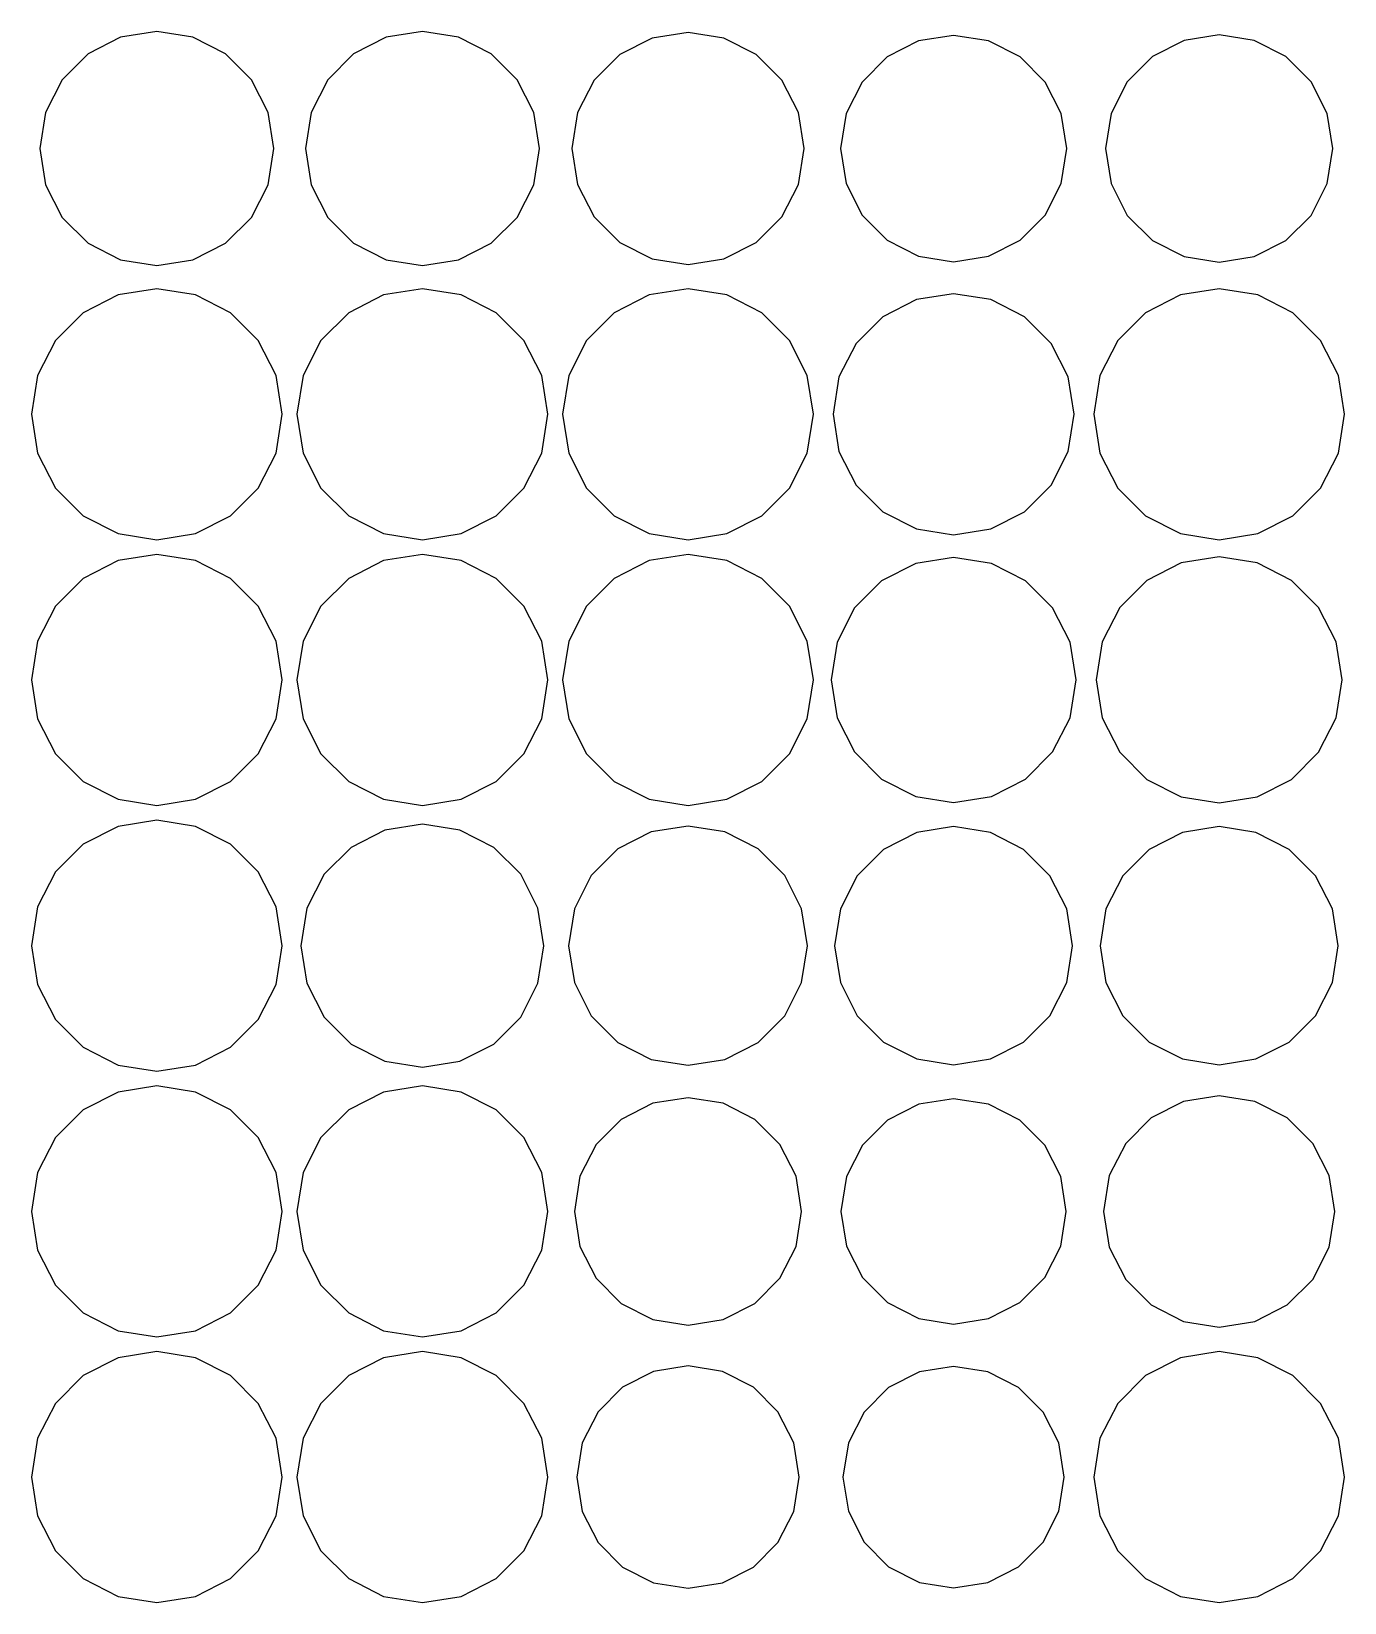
# Model space of a CAD drawing. Header units: metres. Extents: x -319 to 328, y -240 to 246.
# Drawn here: x 166.5 to 255.5, y 138.5 to 244.9 of the extents above; entities that cross this region are included whole.
import ezdxf

# ---------------------------------------------------------------- set-up
doc = ezdxf.new("R2010")
doc.units = ezdxf.units.M

msp = doc.modelspace()

# ---------------------------------------------------------------- linework, layer by layer
for p, q in [((175, 244.93332, -415.6922), (172.54846, 244.54504, -415.6922)), ((177.45154, 244.54504, -415.6922), (175, 244.93332, -415.6922)), ((193, 244.93332, -415.6922), (190.54846, 244.54504, -415.6922)), ((195.45154, 244.54504, -415.6922), (193, 244.93332, -415.6922)), ((211, 244.86667, -415.6922), (208.56909, 244.48166, -415.6922)), ((213.43091, 244.48166, -415.6922), (211, 244.86667, -415.6922)), ((172.54846, 244.54504, -415.6922), (170.33691, 243.41821, -415.6922)), ((179.66309, 243.41821, -415.6922), (177.45154, 244.54504, -415.6922)), ((190.54846, 244.54504, -415.6922), (188.33691, 243.41821, -415.6922)), ((197.66309, 243.41821, -415.6922), (195.45154, 244.54504, -415.6922)), ((208.56909, 244.48166, -415.6922), (206.3761, 243.36426, -415.6922)), ((215.6239, 243.36426, -415.6922), (213.43091, 244.48166, -415.6922)), ((226.63086, 244.29144, -415.6922), (224.49365, 243.20245, -415.6922)), ((229, 244.66666, -415.6922), (226.63086, 244.29144, -415.6922)), ((231.36914, 244.29144, -415.6922), (229, 244.66666, -415.6922)), ((233.50635, 243.20245, -415.6922), (231.36914, 244.29144, -415.6922)), ((244.62054, 244.32312, -415.6922), (242.47406, 243.22943, -415.6922)), ((247, 244.70001, -415.6922), (244.62054, 244.32312, -415.6922)), ((249.37946, 244.32312, -415.6922), (247, 244.70001, -415.6922)), ((251.52594, 243.22943, -415.6922), (249.37946, 244.32312, -415.6922)), ((170.33691, 243.41821, -415.6922), (168.58179, 241.66309, -415.6922)), ((181.41821, 241.66309, -415.6922), (179.66309, 243.41821, -415.6922)), ((188.33691, 243.41821, -415.6922), (186.58179, 241.66309, -415.6922)), ((199.41821, 241.66309, -415.6922), (197.66309, 243.41821, -415.6922)), ((206.3761, 243.36426, -415.6922), (204.63574, 241.6239, -415.6922)), ((217.36426, 241.6239, -415.6922), (215.6239, 243.36426, -415.6922)), ((224.49365, 243.20245, -415.6922), (222.79755, 241.50635, -415.6922)), ((235.20245, 241.50635, -415.6922), (233.50635, 243.20245, -415.6922)), ((242.47406, 243.22943, -415.6922), (240.77057, 241.52594, -415.6922)), ((253.22943, 241.52594, -415.6922), (251.52594, 243.22943, -415.6922)), ((168.58179, 241.66309, -415.6922), (167.45496, 239.45154, -415.6922)), ((182.54504, 239.45154, -415.6922), (181.41821, 241.66309, -415.6922)), ((186.58179, 241.66309, -415.6922), (185.45496, 239.45154, -415.6922)), ((200.54504, 239.45154, -415.6922), (199.41821, 241.66309, -415.6922)), ((204.63574, 241.6239, -415.6922), (203.51837, 239.43094, -415.6922)), ((218.48163, 239.43094, -415.6922), (217.36426, 241.6239, -415.6922)), ((222.79755, 241.50635, -415.6922), (221.70856, 239.36914, -415.6922)), ((236.29144, 239.36914, -415.6922), (235.20245, 241.50635, -415.6922)), ((240.77057, 241.52594, -415.6922), (239.67688, 239.37943, -415.6922)), ((254.32312, 239.37943, -415.6922), (253.22943, 241.52594, -415.6922)), ((167.45496, 239.45154, -415.6922), (167.06668, 237, -415.6922)), ((182.93332, 237, -415.6922), (182.54504, 239.45154, -415.6922)), ((185.45496, 239.45154, -415.6922), (185.06668, 237, -415.6922)), ((200.93335, 237, -415.6922), (200.54504, 239.45154, -415.6922)), ((203.51837, 239.43094, -415.6922), (203.13336, 237, -415.6922)), ((218.86664, 237, -415.6922), (218.48163, 239.43094, -415.6922)), ((221.70856, 239.36914, -415.6922), (221.33331, 237, -415.6922)), ((236.66669, 237, -415.6922), (236.29144, 239.36914, -415.6922)), ((239.67688, 239.37943, -415.6922), (239.29999, 237, -415.6922)), ((254.70001, 237, -415.6922), (254.32312, 239.37943, -415.6922)), ((167.06668, 237, -415.6922), (167.45496, 234.54846, -415.6922)), ((182.54504, 234.54846, -415.6922), (182.93332, 237, -415.6922)), ((185.06668, 237, -415.6922), (185.45496, 234.54846, -415.6922)), ((200.54504, 234.54846, -415.6922), (200.93335, 237, -415.6922)), ((203.13336, 237, -415.6922), (203.51837, 234.56906, -415.6922)), ((218.48163, 234.56906, -415.6922), (218.86664, 237, -415.6922)), ((221.33331, 237, -415.6922), (221.70856, 234.63086, -415.6922)), ((236.29144, 234.63086, -415.6922), (236.66669, 237, -415.6922)), ((239.29999, 237, -415.6922), (239.67688, 234.62057, -415.6922)), ((254.32312, 234.62057, -415.6922), (254.70001, 237, -415.6922)), ((167.45496, 234.54846, -415.6922), (168.58179, 232.33691, -415.6922)), ((181.41821, 232.33691, -415.6922), (182.54504, 234.54846, -415.6922)), ((185.45496, 234.54846, -415.6922), (186.58179, 232.33691, -415.6922)), ((199.41821, 232.33691, -415.6922), (200.54504, 234.54846, -415.6922)), ((203.51837, 234.56906, -415.6922), (204.63574, 232.3761, -415.6922)), ((217.36426, 232.3761, -415.6922), (218.48163, 234.56906, -415.6922)), ((221.70856, 234.63086, -415.6922), (222.79755, 232.49365, -415.6922)), ((235.20245, 232.49365, -415.6922), (236.29144, 234.63086, -415.6922)), ((239.67688, 234.62057, -415.6922), (240.77057, 232.47406, -415.6922)), ((253.22943, 232.47406, -415.6922), (254.32312, 234.62057, -415.6922)), ((168.58179, 232.33691, -415.6922), (170.33691, 230.58179, -415.6922)), ((179.66309, 230.58179, -415.6922), (181.41821, 232.33691, -415.6922)), ((186.58179, 232.33691, -415.6922), (188.33691, 230.58179, -415.6922)), ((197.66309, 230.58179, -415.6922), (199.41821, 232.33691, -415.6922)), ((204.63574, 232.3761, -415.6922), (206.3761, 230.63574, -415.6922)), ((215.6239, 230.63574, -415.6922), (217.36426, 232.3761, -415.6922)), ((222.79755, 232.49365, -415.6922), (224.49365, 230.79755, -415.6922)), ((233.50635, 230.79755, -415.6922), (235.20245, 232.49365, -415.6922)), ((240.77057, 232.47406, -415.6922), (242.47406, 230.77057, -415.6922)), ((251.52594, 230.77057, -415.6922), (253.22943, 232.47406, -415.6922)), ((170.33691, 230.58179, -415.6922), (172.54846, 229.45496, -415.6922)), ((177.45154, 229.45496, -415.6922), (179.66309, 230.58179, -415.6922)), ((188.33691, 230.58179, -415.6922), (190.54846, 229.45496, -415.6922)), ((195.45154, 229.45496, -415.6922), (197.66309, 230.58179, -415.6922)), ((206.3761, 230.63574, -415.6922), (208.56909, 229.51834, -415.6922)), ((213.43091, 229.51834, -415.6922), (215.6239, 230.63574, -415.6922)), ((224.49365, 230.79755, -415.6922), (226.63086, 229.70856, -415.6922)), ((231.36914, 229.70856, -415.6922), (233.50635, 230.79755, -415.6922)), ((242.47406, 230.77057, -415.6922), (244.62054, 229.67688, -415.6922)), ((249.37946, 229.67688, -415.6922), (251.52594, 230.77057, -415.6922)), ((172.54846, 229.45496, -415.6922), (175, 229.06668, -415.6922)), ((175, 229.06668, -415.6922), (177.45154, 229.45496, -415.6922)), ((190.54846, 229.45496, -415.6922), (193, 229.06668, -415.6922)), ((193, 229.06668, -415.6922), (195.45154, 229.45496, -415.6922)), ((208.56909, 229.51834, -415.6922), (211, 229.13333, -415.6922)), ((211, 229.13333, -415.6922), (213.43091, 229.51834, -415.6922)), ((226.63086, 229.70856, -415.6922), (229, 229.33334, -415.6922)), ((229, 229.33334, -415.6922), (231.36914, 229.70856, -415.6922)), ((244.62054, 229.67688, -415.6922), (247, 229.29999, -415.6922)), ((247, 229.29999, -415.6922), (249.37946, 229.67688, -415.6922)), ((172.37335, 227.08398, -415.6922), (170.00381, 225.87665, -415.6922)), ((175, 227.5, -415.6922), (172.37335, 227.08398, -415.6922)), ((177.62665, 227.08398, -415.6922), (175, 227.5, -415.6922)), ((179.99619, 225.87665, -415.6922), (177.62665, 227.08398, -415.6922)), ((190.37335, 227.08398, -415.6922), (188.00381, 225.87665, -415.6922)), ((193, 227.5, -415.6922), (190.37335, 227.08398, -415.6922)), ((195.62665, 227.08398, -415.6922), (193, 227.5, -415.6922)), ((197.99615, 225.87665, -415.6922), (195.62665, 227.08398, -415.6922)), ((208.37335, 227.08398, -415.6922), (206.00385, 225.87665, -415.6922)), ((211, 227.5, -415.6922), (208.37335, 227.08398, -415.6922)), ((213.62665, 227.08398, -415.6922), (211, 227.5, -415.6922)), ((215.99615, 225.87665, -415.6922), (213.62665, 227.08398, -415.6922)), ((226.47638, 226.76697, -415.6922), (224.19977, 225.60696, -415.6922)), ((229, 227.16666, -415.6922), (226.47638, 226.76697, -415.6922)), ((231.52362, 226.76697, -415.6922), (229, 227.16666, -415.6922)), ((233.80023, 225.60696, -415.6922), (231.52362, 226.76697, -415.6922)), ((244.37335, 227.08398, -415.6922), (242.00385, 225.87665, -415.6922)), ((247, 227.5, -415.6922), (244.37335, 227.08398, -415.6922)), ((249.62665, 227.08398, -415.6922), (247, 227.5, -415.6922)), ((251.99615, 225.87665, -415.6922), (249.62665, 227.08398, -415.6922)), ((170.00381, 225.87665, -415.6922), (168.12335, 223.99619, -415.6922)), ((181.87665, 223.99619, -415.6922), (179.99619, 225.87665, -415.6922)), ((188.00381, 225.87665, -415.6922), (186.12335, 223.99619, -415.6922)), ((199.87665, 223.99619, -415.6922), (197.99615, 225.87665, -415.6922)), ((206.00385, 225.87665, -415.6922), (204.12335, 223.99619, -415.6922)), ((217.87665, 223.99619, -415.6922), (215.99615, 225.87665, -415.6922)), ((242.00385, 225.87665, -415.6922), (240.12335, 223.99619, -415.6922)), ((253.87665, 223.99619, -415.6922), (251.99615, 225.87665, -415.6922)), ((224.19977, 225.60696, -415.6922), (222.393, 223.80023, -415.6922)), ((235.607, 223.80023, -415.6922), (233.80023, 225.60696, -415.6922)), ((168.12335, 223.99619, -415.6922), (166.91602, 221.62665, -415.6922)), ((183.08398, 221.62665, -415.6922), (181.87665, 223.99619, -415.6922)), ((186.12335, 223.99619, -415.6922), (184.91602, 221.62665, -415.6922)), ((201.08398, 221.62665, -415.6922), (199.87665, 223.99619, -415.6922)), ((204.12335, 223.99619, -415.6922), (202.91602, 221.62665, -415.6922)), ((219.08398, 221.62665, -415.6922), (217.87665, 223.99619, -415.6922)), ((222.393, 223.80023, -415.6922), (221.23303, 221.52365, -415.6922)), ((236.76697, 221.52365, -415.6922), (235.607, 223.80023, -415.6922)), ((240.12335, 223.99619, -415.6922), (238.91602, 221.62665, -415.6922)), ((255.08398, 221.62665, -415.6922), (253.87665, 223.99619, -415.6922)), ((166.91602, 221.62665, -415.6922), (166.5, 219, -415.6922)), ((183.5, 219, -415.6922), (183.08398, 221.62665, -415.6922)), ((184.91602, 221.62665, -415.6922), (184.5, 219, -415.6922)), ((201.5, 219, -415.6922), (201.08398, 221.62665, -415.6922)), ((202.91602, 221.62665, -415.6922), (202.5, 219, -415.6922)), ((219.5, 219, -415.6922), (219.08398, 221.62665, -415.6922)), ((221.23303, 221.52365, -415.6922), (220.83331, 219, -415.6922)), ((237.16669, 219, -415.6922), (236.76697, 221.52365, -415.6922)), ((238.91602, 221.62665, -415.6922), (238.5, 219, -415.6922)), ((255.5, 219, -415.6922), (255.08398, 221.62665, -415.6922)), ((166.5, 219, -415.6922), (166.91602, 216.37335, -415.6922)), ((183.08398, 216.37335, -415.6922), (183.5, 219, -415.6922)), ((184.5, 219, -415.6922), (184.91602, 216.37335, -415.6922)), ((201.08398, 216.37335, -415.6922), (201.5, 219, -415.6922)), ((202.5, 219, -415.6922), (202.91602, 216.37335, -415.6922)), ((219.08398, 216.37335, -415.6922), (219.5, 219, -415.6922)), ((220.83331, 219, -415.6922), (221.23303, 216.47635, -415.6922)), ((236.76697, 216.47635, -415.6922), (237.16669, 219, -415.6922)), ((238.5, 219, -415.6922), (238.91602, 216.37335, -415.6922)), ((255.08398, 216.37335, -415.6922), (255.5, 219, -415.6922)), ((166.91602, 216.37335, -415.6922), (168.12335, 214.00381, -415.6922)), ((181.87665, 214.00381, -415.6922), (183.08398, 216.37335, -415.6922)), ((184.91602, 216.37335, -415.6922), (186.12335, 214.00381, -415.6922)), ((199.87665, 214.00381, -415.6922), (201.08398, 216.37335, -415.6922)), ((202.91602, 216.37335, -415.6922), (204.12335, 214.00381, -415.6922)), ((217.87665, 214.00381, -415.6922), (219.08398, 216.37335, -415.6922)), ((221.23303, 216.47635, -415.6922), (222.393, 214.19977, -415.6922)), ((235.607, 214.19977, -415.6922), (236.76697, 216.47635, -415.6922)), ((238.91602, 216.37335, -415.6922), (240.12335, 214.00381, -415.6922)), ((253.87665, 214.00381, -415.6922), (255.08398, 216.37335, -415.6922)), ((168.12335, 214.00381, -415.6922), (170.00381, 212.12335, -415.6922)), ((179.99619, 212.12335, -415.6922), (181.87665, 214.00381, -415.6922)), ((186.12335, 214.00381, -415.6922), (188.00381, 212.12335, -415.6922)), ((197.99615, 212.12335, -415.6922), (199.87665, 214.00381, -415.6922)), ((204.12335, 214.00381, -415.6922), (206.00385, 212.12335, -415.6922)), ((215.99615, 212.12335, -415.6922), (217.87665, 214.00381, -415.6922)), ((222.393, 214.19977, -415.6922), (224.19977, 212.39304, -415.6922)), ((233.80023, 212.39304, -415.6922), (235.607, 214.19977, -415.6922)), ((240.12335, 214.00381, -415.6922), (242.00385, 212.12335, -415.6922)), ((251.99615, 212.12335, -415.6922), (253.87665, 214.00381, -415.6922)), ((170.00381, 212.12335, -415.6922), (172.37335, 210.91602, -415.6922)), ((177.62665, 210.91602, -415.6922), (179.99619, 212.12335, -415.6922)), ((188.00381, 212.12335, -415.6922), (190.37335, 210.91602, -415.6922)), ((195.62665, 210.91602, -415.6922), (197.99615, 212.12335, -415.6922)), ((206.00385, 212.12335, -415.6922), (208.37335, 210.91602, -415.6922)), ((213.62665, 210.91602, -415.6922), (215.99615, 212.12335, -415.6922)), ((224.19977, 212.39304, -415.6922), (226.47638, 211.23303, -415.6922)), ((231.52362, 211.23303, -415.6922), (233.80023, 212.39304, -415.6922)), ((242.00385, 212.12335, -415.6922), (244.37335, 210.91602, -415.6922)), ((249.62665, 210.91602, -415.6922), (251.99615, 212.12335, -415.6922)), ((172.37335, 210.91602, -415.6922), (175, 210.5, -415.6922)), ((175, 210.5, -415.6922), (177.62665, 210.91602, -415.6922)), ((190.37335, 210.91602, -415.6922), (193, 210.5, -415.6922)), ((193, 210.5, -415.6922), (195.62665, 210.91602, -415.6922)), ((208.37335, 210.91602, -415.6922), (211, 210.5, -415.6922)), ((211, 210.5, -415.6922), (213.62665, 210.91602, -415.6922)), ((226.47638, 211.23303, -415.6922), (229, 210.83334, -415.6922)), ((229, 210.83334, -415.6922), (231.52362, 211.23303, -415.6922)), ((244.37335, 210.91602, -415.6922), (247, 210.5, -415.6922)), ((247, 210.5, -415.6922), (249.62665, 210.91602, -415.6922)), ((172.37335, 209.08398, -415.6922), (170.00381, 207.87665, -415.6922)), ((175, 209.5, -415.6922), (172.37335, 209.08398, -415.6922)), ((177.62665, 209.08398, -415.6922), (175, 209.5, -415.6922)), ((179.99619, 207.87665, -415.6922), (177.62665, 209.08398, -415.6922)), ((190.37335, 209.08398, -415.6922), (188.00381, 207.87665, -415.6922)), ((193, 209.5, -415.6922), (190.37335, 209.08398, -415.6922)), ((195.62665, 209.08398, -415.6922), (193, 209.5, -415.6922)), ((197.99615, 207.87665, -415.6922), (195.62665, 209.08398, -415.6922)), ((208.37335, 209.08398, -415.6922), (206.00385, 207.87665, -415.6922)), ((211, 209.5, -415.6922), (208.37335, 209.08398, -415.6922)), ((213.62665, 209.08398, -415.6922), (211, 209.5, -415.6922)), ((215.99615, 207.87665, -415.6922), (213.62665, 209.08398, -415.6922)), ((226.43518, 208.89377, -415.6922), (224.1214, 207.71484, -415.6922)), ((229, 209.29999, -415.6922), (226.43518, 208.89377, -415.6922)), ((231.56482, 208.89377, -415.6922), (229, 209.29999, -415.6922)), ((233.8786, 207.71484, -415.6922), (231.56482, 208.89377, -415.6922)), ((244.42487, 208.92548, -415.6922), (242.1018, 207.74182, -415.6922)), ((247, 209.33334, -415.6922), (244.42487, 208.92548, -415.6922)), ((249.57513, 208.92548, -415.6922), (247, 209.33334, -415.6922)), ((251.8982, 207.74182, -415.6922), (249.57513, 208.92548, -415.6922)), ((170.00381, 207.87665, -415.6922), (168.12335, 205.99619, -415.6922)), ((181.87665, 205.99619, -415.6922), (179.99619, 207.87665, -415.6922)), ((188.00381, 207.87665, -415.6922), (186.12335, 205.99619, -415.6922)), ((199.87665, 205.99619, -415.6922), (197.99615, 207.87665, -415.6922)), ((206.00385, 207.87665, -415.6922), (204.12335, 205.99619, -415.6922)), ((217.87665, 205.99619, -415.6922), (215.99615, 207.87665, -415.6922)), ((224.1214, 207.71484, -415.6922), (222.28516, 205.87863, -415.6922)), ((235.71484, 205.87863, -415.6922), (233.8786, 207.71484, -415.6922)), ((242.1018, 207.74182, -415.6922), (240.25818, 205.89822, -415.6922)), ((253.74182, 205.89822, -415.6922), (251.8982, 207.74182, -415.6922)), ((168.12335, 205.99619, -415.6922), (166.91602, 203.62665, -415.6922)), ((183.08398, 203.62665, -415.6922), (181.87665, 205.99619, -415.6922)), ((186.12335, 205.99619, -415.6922), (184.91602, 203.62665, -415.6922)), ((201.08398, 203.62665, -415.6922), (199.87665, 205.99619, -415.6922)), ((204.12335, 205.99619, -415.6922), (202.91602, 203.62665, -415.6922)), ((219.08398, 203.62665, -415.6922), (217.87665, 205.99619, -415.6922)), ((222.28516, 205.87863, -415.6922), (221.1062, 203.56485, -415.6922)), ((236.8938, 203.56485, -415.6922), (235.71484, 205.87863, -415.6922)), ((240.25818, 205.89822, -415.6922), (239.07452, 203.57513, -415.6922)), ((254.92548, 203.57513, -415.6922), (253.74182, 205.89822, -415.6922)), ((166.91602, 203.62665, -415.6922), (166.5, 201, -415.6922)), ((183.5, 201, -415.6922), (183.08398, 203.62665, -415.6922)), ((184.91602, 203.62665, -415.6922), (184.5, 201, -415.6922)), ((201.5, 201, -415.6922), (201.08398, 203.62665, -415.6922)), ((202.91602, 203.62665, -415.6922), (202.5, 201, -415.6922)), ((219.5, 201, -415.6922), (219.08398, 203.62665, -415.6922)), ((221.1062, 203.56485, -415.6922), (220.70001, 201, -415.6922)), ((237.29999, 201, -415.6922), (236.8938, 203.56485, -415.6922)), ((239.07452, 203.57513, -415.6922), (238.66669, 201, -415.6922)), ((255.33331, 201, -415.6922), (254.92548, 203.57513, -415.6922)), ((166.5, 201, -415.6922), (166.91602, 198.37335, -415.6922)), ((183.08398, 198.37335, -415.6922), (183.5, 201, -415.6922)), ((184.5, 201, -415.6922), (184.91602, 198.37335, -415.6922)), ((201.08398, 198.37335, -415.6922), (201.5, 201, -415.6922)), ((202.5, 201, -415.6922), (202.91602, 198.37335, -415.6922)), ((219.08398, 198.37335, -415.6922), (219.5, 201, -415.6922)), ((220.70001, 201, -415.6922), (221.1062, 198.43515, -415.6922)), ((236.8938, 198.43515, -415.6922), (237.29999, 201, -415.6922)), ((238.66669, 201, -415.6922), (239.07452, 198.42487, -415.6922)), ((254.92548, 198.42487, -415.6922), (255.33331, 201, -415.6922)), ((166.91602, 198.37335, -415.6922), (168.12335, 196.00381, -415.6922)), ((181.87665, 196.00381, -415.6922), (183.08398, 198.37335, -415.6922)), ((184.91602, 198.37335, -415.6922), (186.12335, 196.00381, -415.6922)), ((199.87665, 196.00381, -415.6922), (201.08398, 198.37335, -415.6922)), ((202.91602, 198.37335, -415.6922), (204.12335, 196.00381, -415.6922)), ((217.87665, 196.00381, -415.6922), (219.08398, 198.37335, -415.6922)), ((221.1062, 198.43515, -415.6922), (222.28516, 196.12137, -415.6922)), ((235.71484, 196.12137, -415.6922), (236.8938, 198.43515, -415.6922)), ((239.07452, 198.42487, -415.6922), (240.25818, 196.10178, -415.6922)), ((253.74182, 196.10178, -415.6922), (254.92548, 198.42487, -415.6922)), ((168.12335, 196.00381, -415.6922), (170.00381, 194.12335, -415.6922)), ((179.99619, 194.12335, -415.6922), (181.87665, 196.00381, -415.6922)), ((186.12335, 196.00381, -415.6922), (188.00381, 194.12335, -415.6922)), ((197.99615, 194.12335, -415.6922), (199.87665, 196.00381, -415.6922)), ((204.12335, 196.00381, -415.6922), (206.00385, 194.12335, -415.6922)), ((215.99615, 194.12335, -415.6922), (217.87665, 196.00381, -415.6922)), ((222.28516, 196.12137, -415.6922), (224.1214, 194.28516, -415.6922)), ((233.8786, 194.28516, -415.6922), (235.71484, 196.12137, -415.6922)), ((240.25818, 196.10178, -415.6922), (242.1018, 194.25818, -415.6922)), ((251.8982, 194.25818, -415.6922), (253.74182, 196.10178, -415.6922)), ((170.00381, 194.12335, -415.6922), (172.37335, 192.91602, -415.6922)), ((177.62665, 192.91602, -415.6922), (179.99619, 194.12335, -415.6922)), ((188.00381, 194.12335, -415.6922), (190.37335, 192.91602, -415.6922)), ((195.62665, 192.91602, -415.6922), (197.99615, 194.12335, -415.6922)), ((206.00385, 194.12335, -415.6922), (208.37335, 192.91602, -415.6922)), ((213.62665, 192.91602, -415.6922), (215.99615, 194.12335, -415.6922)), ((224.1214, 194.28516, -415.6922), (226.43518, 193.10623, -415.6922)), ((231.56482, 193.10623, -415.6922), (233.8786, 194.28516, -415.6922)), ((242.1018, 194.25818, -415.6922), (244.42487, 193.07452, -415.6922)), ((249.57513, 193.07452, -415.6922), (251.8982, 194.25818, -415.6922)), ((172.37335, 192.91602, -415.6922), (175, 192.5, -415.6922)), ((175, 192.5, -415.6922), (177.62665, 192.91602, -415.6922)), ((190.37335, 192.91602, -415.6922), (193, 192.5, -415.6922)), ((193, 192.5, -415.6922), (195.62665, 192.91602, -415.6922)), ((208.37335, 192.91602, -415.6922), (211, 192.5, -415.6922)), ((211, 192.5, -415.6922), (213.62665, 192.91602, -415.6922)), ((226.43518, 193.10623, -415.6922), (229, 192.70001, -415.6922)), ((229, 192.70001, -415.6922), (231.56482, 193.10623, -415.6922)), ((244.42487, 193.07452, -415.6922), (247, 192.66666, -415.6922)), ((247, 192.66666, -415.6922), (249.57513, 193.07452, -415.6922)), ((172.37335, 191.08398, -415.6922), (170.00381, 189.87665, -415.6922)), ((175, 191.5, -415.6922), (172.37335, 191.08398, -415.6922)), ((177.62665, 191.08398, -415.6922), (175, 191.5, -415.6922)), ((179.99619, 189.87665, -415.6922), (177.62665, 191.08398, -415.6922)), ((190.45575, 190.83035, -415.6922), (188.16058, 189.66092, -415.6922)), ((193, 191.23334, -415.6922), (190.45575, 190.83035, -415.6922)), ((195.54425, 190.83035, -415.6922), (193, 191.23334, -415.6922)), ((197.83942, 189.66092, -415.6922), (195.54425, 190.83035, -415.6922)), ((208.49695, 190.70355, -415.6922), (206.23895, 189.55304, -415.6922)), ((211, 191.1, -415.6922), (208.49695, 190.70355, -415.6922)), ((213.50305, 190.70355, -415.6922), (211, 191.1, -415.6922)), ((215.76105, 189.55304, -415.6922), (213.50305, 190.70355, -415.6922)), ((226.50726, 190.67184, -415.6922), (224.25854, 189.52606, -415.6922)), ((229, 191.06668, -415.6922), (226.50726, 190.67184, -415.6922)), ((231.49274, 190.67184, -415.6922), (229, 191.06668, -415.6922)), ((233.74146, 189.52606, -415.6922), (231.49274, 190.67184, -415.6922)), ((244.50726, 190.67184, -415.6922), (242.25854, 189.52606, -415.6922)), ((247, 191.06668, -415.6922), (244.50726, 190.67184, -415.6922)), ((249.49274, 190.67184, -415.6922), (247, 191.06668, -415.6922)), ((251.74146, 189.52606, -415.6922), (249.49274, 190.67184, -415.6922)), ((170.00381, 189.87665, -415.6922), (168.12335, 187.99619, -415.6922)), ((181.87665, 187.99619, -415.6922), (179.99619, 189.87665, -415.6922)), ((188.16058, 189.66092, -415.6922), (186.33908, 187.83942, -415.6922)), ((199.66089, 187.83942, -415.6922), (197.83942, 189.66092, -415.6922)), ((206.23895, 189.55304, -415.6922), (204.44696, 187.76105, -415.6922)), ((217.55304, 187.76105, -415.6922), (215.76105, 189.55304, -415.6922)), ((224.25854, 189.52606, -415.6922), (222.47394, 187.74146, -415.6922)), ((235.52606, 187.74146, -415.6922), (233.74146, 189.52606, -415.6922)), ((242.25854, 189.52606, -415.6922), (240.47394, 187.74146, -415.6922)), ((253.52606, 187.74146, -415.6922), (251.74146, 189.52606, -415.6922)), ((168.12335, 187.99619, -415.6922), (166.91602, 185.62665, -415.6922)), ((183.08398, 185.62665, -415.6922), (181.87665, 187.99619, -415.6922)), ((186.33908, 187.83942, -415.6922), (185.16965, 185.54425, -415.6922)), ((200.83038, 185.54425, -415.6922), (199.66089, 187.83942, -415.6922)), ((204.44696, 187.76105, -415.6922), (203.29645, 185.50305, -415.6922)), ((218.70355, 185.50305, -415.6922), (217.55304, 187.76105, -415.6922)), ((222.47394, 187.74146, -415.6922), (221.32812, 185.49274, -415.6922)), ((236.67188, 185.49274, -415.6922), (235.52606, 187.74146, -415.6922)), ((240.47394, 187.74146, -415.6922), (239.32812, 185.49274, -415.6922)), ((254.67188, 185.49274, -415.6922), (253.52606, 187.74146, -415.6922)), ((166.91602, 185.62665, -415.6922), (166.5, 183, -415.6922)), ((183.5, 183, -415.6922), (183.08398, 185.62665, -415.6922)), ((185.16965, 185.54425, -415.6922), (184.76666, 183, -415.6922)), ((201.23334, 183, -415.6922), (200.83038, 185.54425, -415.6922)), ((203.29645, 185.50305, -415.6922), (202.90002, 183, -415.6922)), ((219.09998, 183, -415.6922), (218.70355, 185.50305, -415.6922)), ((221.32812, 185.49274, -415.6922), (220.93335, 183, -415.6922)), ((237.06665, 183, -415.6922), (236.67188, 185.49274, -415.6922)), ((239.32812, 185.49274, -415.6922), (238.93335, 183, -415.6922)), ((255.06665, 183, -415.6922), (254.67188, 185.49274, -415.6922)), ((166.5, 183, -415.6922), (166.91602, 180.37335, -415.6922)), ((183.08398, 180.37335, -415.6922), (183.5, 183, -415.6922)), ((184.76666, 183, -415.6922), (185.16965, 180.45575, -415.6922)), ((200.83038, 180.45575, -415.6922), (201.23334, 183, -415.6922)), ((202.90002, 183, -415.6922), (203.29645, 180.49695, -415.6922)), ((218.70355, 180.49695, -415.6922), (219.09998, 183, -415.6922)), ((220.93335, 183, -415.6922), (221.32812, 180.50726, -415.6922)), ((236.67188, 180.50726, -415.6922), (237.06665, 183, -415.6922)), ((238.93335, 183, -415.6922), (239.32812, 180.50726, -415.6922)), ((254.67188, 180.50726, -415.6922), (255.06665, 183, -415.6922)), ((166.91602, 180.37335, -415.6922), (168.12335, 178.00381, -415.6922)), ((181.87665, 178.00381, -415.6922), (183.08398, 180.37335, -415.6922)), ((185.16965, 180.45575, -415.6922), (186.33908, 178.16058, -415.6922)), ((199.66089, 178.16055, -415.6922), (200.83038, 180.45575, -415.6922)), ((203.29645, 180.49695, -415.6922), (204.44696, 178.23895, -415.6922)), ((217.55304, 178.23895, -415.6922), (218.70355, 180.49695, -415.6922)), ((221.32812, 180.50726, -415.6922), (222.47394, 178.25854, -415.6922)), ((235.52606, 178.25854, -415.6922), (236.67188, 180.50726, -415.6922)), ((239.32812, 180.50726, -415.6922), (240.47394, 178.25854, -415.6922)), ((253.52606, 178.25854, -415.6922), (254.67188, 180.50726, -415.6922)), ((168.12335, 178.00381, -415.6922), (170.00381, 176.12335, -415.6922)), ((179.99619, 176.12335, -415.6922), (181.87665, 178.00381, -415.6922)), ((186.33908, 178.16058, -415.6922), (188.16055, 176.33908, -415.6922)), ((197.83942, 176.33908, -415.6922), (199.66089, 178.16055, -415.6922)), ((204.44696, 178.23895, -415.6922), (206.23895, 176.44696, -415.6922)), ((215.76105, 176.44696, -415.6922), (217.55304, 178.23895, -415.6922)), ((222.47394, 178.25854, -415.6922), (224.25854, 176.47394, -415.6922)), ((233.74146, 176.47394, -415.6922), (235.52606, 178.25854, -415.6922)), ((240.47394, 178.25854, -415.6922), (242.25854, 176.47394, -415.6922)), ((251.74146, 176.47394, -415.6922), (253.52606, 178.25854, -415.6922)), ((170.00381, 176.12335, -415.6922), (172.37335, 174.91602, -415.6922)), ((177.62665, 174.91602, -415.6922), (179.99619, 176.12335, -415.6922)), ((188.16055, 176.33908, -415.6922), (190.45575, 175.16965, -415.6922)), ((195.54425, 175.16965, -415.6922), (197.83942, 176.33908, -415.6922)), ((206.23895, 176.44696, -415.6922), (208.49695, 175.29645, -415.6922)), ((213.50305, 175.29645, -415.6922), (215.76105, 176.44696, -415.6922)), ((224.25854, 176.47394, -415.6922), (226.50726, 175.32816, -415.6922)), ((231.49274, 175.32816, -415.6922), (233.74146, 176.47394, -415.6922)), ((242.25854, 176.47394, -415.6922), (244.50726, 175.32816, -415.6922)), ((249.49274, 175.32816, -415.6922), (251.74146, 176.47394, -415.6922)), ((172.37335, 174.91602, -415.6922), (175, 174.5, -415.6922)), ((175, 174.5, -415.6922), (177.62665, 174.91602, -415.6922)), ((190.45575, 175.16965, -415.6922), (193, 174.76666, -415.6922)), ((193, 174.76666, -415.6922), (195.54425, 175.16965, -415.6922)), ((208.49695, 175.29645, -415.6922), (211, 174.9, -415.6922)), ((211, 174.9, -415.6922), (213.50305, 175.29645, -415.6922)), ((226.50726, 175.32816, -415.6922), (229, 174.93332, -415.6922)), ((229, 174.93332, -415.6922), (231.49274, 175.32816, -415.6922)), ((244.50726, 175.32816, -415.6922), (247, 174.93332, -415.6922)), ((247, 174.93332, -415.6922), (249.49274, 175.32816, -415.6922)), ((175, 173.5, -415.6922), (172.37335, 173.08398, -415.6922)), ((177.62665, 173.08398, -415.6922), (175, 173.5, -415.6922)), ((193, 173.5, -415.6922), (190.37335, 173.08398, -415.6922)), ((195.62665, 173.08398, -415.6922), (193, 173.5, -415.6922)), ((172.37335, 173.08398, -415.6922), (170.00381, 171.87665, -415.6922)), ((179.99619, 171.87665, -415.6922), (177.62665, 173.08398, -415.6922)), ((190.37335, 173.08398, -415.6922), (188.00381, 171.87665, -415.6922)), ((197.99615, 171.87665, -415.6922), (195.62665, 173.08398, -415.6922)), ((211, 172.70001, -415.6922), (208.62054, 172.32312, -415.6922)), ((213.37946, 172.32312, -415.6922), (211, 172.70001, -415.6922)), ((229, 172.63333, -415.6922), (226.64117, 172.25974, -415.6922)), ((231.35883, 172.25974, -415.6922), (229, 172.63333, -415.6922)), ((244.57935, 172.44995, -415.6922), (242.39569, 171.33731, -415.6922)), ((247, 172.83334, -415.6922), (244.57935, 172.44995, -415.6922)), ((249.42065, 172.44995, -415.6922), (247, 172.83334, -415.6922)), ((251.60431, 171.33731, -415.6922), (249.42065, 172.44995, -415.6922)), ((170.00381, 171.87665, -415.6922), (168.12335, 169.99619, -415.6922)), ((181.87665, 169.99619, -415.6922), (179.99619, 171.87665, -415.6922)), ((188.00381, 171.87665, -415.6922), (186.12335, 169.99619, -415.6922)), ((199.87665, 169.99619, -415.6922), (197.99615, 171.87665, -415.6922)), ((208.62054, 172.32312, -415.6922), (206.47406, 171.22943, -415.6922)), ((215.52594, 171.22943, -415.6922), (213.37946, 172.32312, -415.6922)), ((226.64117, 172.25974, -415.6922), (224.51324, 171.1755, -415.6922)), ((233.48676, 171.1755, -415.6922), (231.35883, 172.25974, -415.6922)), ((206.47406, 171.22943, -415.6922), (204.77057, 169.52594, -415.6922)), ((217.22943, 169.52594, -415.6922), (215.52594, 171.22943, -415.6922)), ((224.51324, 171.1755, -415.6922), (222.82452, 169.48676, -415.6922)), ((235.17548, 169.48676, -415.6922), (233.48676, 171.1755, -415.6922)), ((242.39569, 171.33731, -415.6922), (240.66272, 169.60431, -415.6922)), ((253.33728, 169.60431, -415.6922), (251.60431, 171.33731, -415.6922)), ((168.12335, 169.99619, -415.6922), (166.91602, 167.62665, -415.6922)), ((183.08398, 167.62665, -415.6922), (181.87665, 169.99619, -415.6922)), ((186.12335, 169.99619, -415.6922), (184.91602, 167.62665, -415.6922)), ((201.08398, 167.62665, -415.6922), (199.87665, 169.99619, -415.6922)), ((204.77057, 169.52594, -415.6922), (203.67688, 167.37943, -415.6922)), ((218.32312, 167.37943, -415.6922), (217.22943, 169.52594, -415.6922)), ((222.82452, 169.48676, -415.6922), (221.7403, 167.35883, -415.6922)), ((236.2597, 167.35883, -415.6922), (235.17548, 169.48676, -415.6922)), ((240.66272, 169.60431, -415.6922), (239.55005, 167.42062, -415.6922)), ((254.44995, 167.42062, -415.6922), (253.33728, 169.60431, -415.6922)), ((166.91602, 167.62665, -415.6922), (166.5, 165, -415.6922)), ((183.5, 165, -415.6922), (183.08398, 167.62665, -415.6922)), ((184.91602, 167.62665, -415.6922), (184.5, 165, -415.6922)), ((201.5, 165, -415.6922), (201.08398, 167.62665, -415.6922)), ((203.67688, 167.37943, -415.6922), (203.29999, 165, -415.6922)), ((218.70001, 165, -415.6922), (218.32312, 167.37943, -415.6922)), ((221.7403, 167.35883, -415.6922), (221.36664, 165, -415.6922)), ((236.63336, 165, -415.6922), (236.2597, 167.35883, -415.6922)), ((239.55005, 167.42062, -415.6922), (239.16669, 165, -415.6922)), ((254.83331, 165, -415.6922), (254.44995, 167.42062, -415.6922)), ((166.5, 165, -415.6922), (166.91602, 162.37335, -415.6922)), ((183.08398, 162.37335, -415.6922), (183.5, 165, -415.6922)), ((184.5, 165, -415.6922), (184.91602, 162.37335, -415.6922)), ((201.08398, 162.37335, -415.6922), (201.5, 165, -415.6922)), ((203.29999, 165, -415.6922), (203.67688, 162.62057, -415.6922)), ((218.32312, 162.62057, -415.6922), (218.70001, 165, -415.6922)), ((221.36664, 165, -415.6922), (221.7403, 162.64117, -415.6922)), ((236.2597, 162.64117, -415.6922), (236.63336, 165, -415.6922)), ((239.16669, 165, -415.6922), (239.55005, 162.57938, -415.6922)), ((254.44995, 162.57938, -415.6922), (254.83331, 165, -415.6922)), ((166.91602, 162.37335, -415.6922), (168.12335, 160.00381, -415.6922)), ((181.87665, 160.00381, -415.6922), (183.08398, 162.37335, -415.6922)), ((184.91602, 162.37335, -415.6922), (186.12335, 160.00381, -415.6922)), ((199.87665, 160.00381, -415.6922), (201.08398, 162.37335, -415.6922)), ((203.67688, 162.62057, -415.6922), (204.77057, 160.47406, -415.6922)), ((217.22943, 160.47406, -415.6922), (218.32312, 162.62057, -415.6922)), ((221.7403, 162.64117, -415.6922), (222.82452, 160.51324, -415.6922)), ((235.17548, 160.51324, -415.6922), (236.2597, 162.64117, -415.6922)), ((239.55005, 162.57938, -415.6922), (240.66272, 160.39569, -415.6922)), ((253.33728, 160.39569, -415.6922), (254.44995, 162.57938, -415.6922)), ((168.12335, 160.00381, -415.6922), (170.00381, 158.12335, -415.6922)), ((179.99619, 158.12335, -415.6922), (181.87665, 160.00381, -415.6922)), ((186.12335, 160.00381, -415.6922), (188.00381, 158.12335, -415.6922)), ((197.99615, 158.12335, -415.6922), (199.87665, 160.00381, -415.6922)), ((204.77057, 160.47406, -415.6922), (206.47406, 158.77057, -415.6922)), ((215.52594, 158.77057, -415.6922), (217.22943, 160.47406, -415.6922)), ((222.82452, 160.51324, -415.6922), (224.51324, 158.8245, -415.6922)), ((233.48676, 158.8245, -415.6922), (235.17548, 160.51324, -415.6922)), ((240.66272, 160.39569, -415.6922), (242.39569, 158.66269, -415.6922)), ((251.60431, 158.66269, -415.6922), (253.33728, 160.39569, -415.6922)), ((206.47406, 158.77057, -415.6922), (208.62054, 157.67688, -415.6922)), ((213.37946, 157.67688, -415.6922), (215.52594, 158.77057, -415.6922)), ((224.51324, 158.8245, -415.6922), (226.64117, 157.74026, -415.6922)), ((231.35883, 157.74026, -415.6922), (233.48676, 158.8245, -415.6922)), ((242.39569, 158.66269, -415.6922), (244.57935, 157.55005, -415.6922)), ((249.42065, 157.55005, -415.6922), (251.60431, 158.66269, -415.6922)), ((170.00381, 158.12335, -415.6922), (172.37335, 156.91602, -415.6922)), ((177.62665, 156.91602, -415.6922), (179.99619, 158.12335, -415.6922)), ((188.00381, 158.12335, -415.6922), (190.37335, 156.91602, -415.6922)), ((195.62665, 156.91602, -415.6922), (197.99615, 158.12335, -415.6922)), ((208.62054, 157.67688, -415.6922), (211, 157.29999, -415.6922)), ((211, 157.29999, -415.6922), (213.37946, 157.67688, -415.6922)), ((226.64117, 157.74026, -415.6922), (229, 157.36667, -415.6922)), ((229, 157.36667, -415.6922), (231.35883, 157.74026, -415.6922)), ((244.57935, 157.55005, -415.6922), (247, 157.16666, -415.6922)), ((247, 157.16666, -415.6922), (249.42065, 157.55005, -415.6922)), ((172.37335, 156.91602, -415.6922), (175, 156.5, -415.6922)), ((175, 156.5, -415.6922), (177.62665, 156.91602, -415.6922)), ((190.37335, 156.91602, -415.6922), (193, 156.5, -415.6922)), ((193, 156.5, -415.6922), (195.62665, 156.91602, -415.6922)), ((175, 155.5, -415.6922), (172.37335, 155.08398, -415.6922)), ((177.62665, 155.08398, -415.6922), (175, 155.5, -415.6922)), ((193, 155.5, -415.6922), (190.37335, 155.08398, -415.6922)), ((195.62665, 155.08398, -415.6922), (193, 155.5, -415.6922)), ((247, 155.5, -415.6922), (244.37335, 155.08398, -415.6922)), ((249.62665, 155.08398, -415.6922), (247, 155.5, -415.6922)), ((172.37335, 155.08398, -415.6922), (170.00381, 153.87665, -415.6922)), ((179.99619, 153.87665, -415.6922), (177.62665, 155.08398, -415.6922)), ((190.37335, 155.08398, -415.6922), (188.00381, 153.87665, -415.6922)), ((197.99615, 153.87665, -415.6922), (195.62665, 155.08398, -415.6922)), ((211, 154.53333, -415.6922), (208.67206, 154.16461, -415.6922)), ((213.32794, 154.16461, -415.6922), (211, 154.53333, -415.6922)), ((229, 154.5, -415.6922), (226.68237, 154.13293, -415.6922)), ((231.31763, 154.13293, -415.6922), (229, 154.5, -415.6922)), ((244.37335, 155.08398, -415.6922), (242.00385, 153.87665, -415.6922)), ((251.99615, 153.87665, -415.6922), (249.62665, 155.08398, -415.6922)), ((170.00381, 153.87665, -415.6922), (168.12335, 151.99619, -415.6922)), ((181.87665, 151.99619, -415.6922), (179.99619, 153.87665, -415.6922)), ((188.00381, 153.87665, -415.6922), (186.12335, 151.99619, -415.6922)), ((199.87665, 151.99619, -415.6922), (197.99615, 153.87665, -415.6922)), ((208.67206, 154.16461, -415.6922), (206.57202, 153.0946, -415.6922)), ((215.42798, 153.0946, -415.6922), (213.32794, 154.16461, -415.6922)), ((226.68237, 154.13293, -415.6922), (224.59161, 153.06763, -415.6922)), ((233.40839, 153.06763, -415.6922), (231.31763, 154.13293, -415.6922)), ((242.00385, 153.87665, -415.6922), (240.12335, 151.99619, -415.6922)), ((253.87665, 151.99619, -415.6922), (251.99615, 153.87665, -415.6922)), ((206.57202, 153.0946, -415.6922), (204.9054, 151.42798, -415.6922)), ((217.0946, 151.42798, -415.6922), (215.42798, 153.0946, -415.6922)), ((224.59161, 153.06763, -415.6922), (222.93237, 151.40839, -415.6922)), ((235.06763, 151.40839, -415.6922), (233.40839, 153.06763, -415.6922)), ((168.12335, 151.99619, -415.6922), (166.91602, 149.62665, -415.6922)), ((183.08398, 149.62665, -415.6922), (181.87665, 151.99619, -415.6922)), ((186.12335, 151.99619, -415.6922), (184.91602, 149.62665, -415.6922)), ((201.08398, 149.62665, -415.6922), (199.87665, 151.99619, -415.6922)), ((204.9054, 151.42798, -415.6922), (203.83539, 149.32794, -415.6922)), ((218.16461, 149.32794, -415.6922), (217.0946, 151.42798, -415.6922)), ((222.93237, 151.40839, -415.6922), (221.86707, 149.31763, -415.6922)), ((236.13293, 149.31763, -415.6922), (235.06763, 151.40839, -415.6922)), ((240.12335, 151.99619, -415.6922), (238.91602, 149.62665, -415.6922)), ((255.08398, 149.62665, -415.6922), (253.87665, 151.99619, -415.6922)), ((166.91602, 149.62665, -415.6922), (166.5, 147, -415.6922)), ((183.5, 147, -415.6922), (183.08398, 149.62665, -415.6922)), ((184.91602, 149.62665, -415.6922), (184.5, 147, -415.6922)), ((201.5, 147, -415.6922), (201.08398, 149.62665, -415.6922)), ((203.83539, 149.32794, -415.6922), (203.46667, 147, -415.6922)), ((218.53333, 147, -415.6922), (218.16461, 149.32794, -415.6922)), ((221.86707, 149.31763, -415.6922), (221.5, 147, -415.6922)), ((236.5, 147, -415.6922), (236.13293, 149.31763, -415.6922)), ((238.91602, 149.62665, -415.6922), (238.5, 147, -415.6922)), ((255.5, 147, -415.6922), (255.08398, 149.62665, -415.6922)), ((166.5, 147, -415.6922), (166.91602, 144.37335, -415.6922)), ((183.08398, 144.37335, -415.6922), (183.5, 147, -415.6922)), ((184.5, 147, -415.6922), (184.91602, 144.37335, -415.6922)), ((201.08398, 144.37335, -415.6922), (201.5, 147, -415.6922)), ((203.46667, 147, -415.6922), (203.83539, 144.67206, -415.6922)), ((218.16461, 144.67206, -415.6922), (218.53333, 147, -415.6922)), ((221.5, 147, -415.6922), (221.86707, 144.68237, -415.6922)), ((236.13293, 144.68237, -415.6922), (236.5, 147, -415.6922)), ((238.5, 147, -415.6922), (238.91602, 144.37335, -415.6922)), ((255.08398, 144.37335, -415.6922), (255.5, 147, -415.6922)), ((166.91602, 144.37335, -415.6922), (168.12335, 142.00381, -415.6922)), ((181.87665, 142.00381, -415.6922), (183.08398, 144.37335, -415.6922)), ((184.91602, 144.37335, -415.6922), (186.12335, 142.00381, -415.6922)), ((199.87665, 142.00381, -415.6922), (201.08398, 144.37335, -415.6922)), ((203.83539, 144.67206, -415.6922), (204.9054, 142.57202, -415.6922)), ((217.0946, 142.57202, -415.6922), (218.16461, 144.67206, -415.6922)), ((221.86707, 144.68237, -415.6922), (222.93237, 142.59161, -415.6922)), ((235.06763, 142.59161, -415.6922), (236.13293, 144.68237, -415.6922)), ((238.91602, 144.37335, -415.6922), (240.12335, 142.00381, -415.6922)), ((253.87665, 142.00381, -415.6922), (255.08398, 144.37335, -415.6922)), ((168.12335, 142.00381, -415.6922), (170.00381, 140.12335, -415.6922)), ((179.99619, 140.12335, -415.6922), (181.87665, 142.00381, -415.6922)), ((186.12335, 142.00381, -415.6922), (188.00381, 140.12335, -415.6922)), ((197.99615, 140.12335, -415.6922), (199.87665, 142.00381, -415.6922)), ((204.9054, 142.57202, -415.6922), (206.57202, 140.9054, -415.6922)), ((215.42798, 140.9054, -415.6922), (217.0946, 142.57202, -415.6922)), ((222.93237, 142.59161, -415.6922), (224.59161, 140.93237, -415.6922)), ((233.40839, 140.93237, -415.6922), (235.06763, 142.59161, -415.6922)), ((240.12335, 142.00381, -415.6922), (242.00385, 140.12335, -415.6922)), ((251.99615, 140.12335, -415.6922), (253.87665, 142.00381, -415.6922)), ((206.57202, 140.9054, -415.6922), (208.67206, 139.83539, -415.6922)), ((213.32794, 139.83539, -415.6922), (215.42798, 140.9054, -415.6922)), ((224.59161, 140.93237, -415.6922), (226.68237, 139.86707, -415.6922)), ((231.31763, 139.86707, -415.6922), (233.40839, 140.93237, -415.6922)), ((170.00381, 140.12335, -415.6922), (172.37335, 138.91602, -415.6922)), ((177.62665, 138.91602, -415.6922), (179.99619, 140.12335, -415.6922)), ((188.00381, 140.12335, -415.6922), (190.37335, 138.91602, -415.6922)), ((195.62665, 138.91602, -415.6922), (197.99615, 140.12335, -415.6922)), ((208.67206, 139.83539, -415.6922), (211, 139.46667, -415.6922)), ((211, 139.46667, -415.6922), (213.32794, 139.83539, -415.6922)), ((226.68237, 139.86707, -415.6922), (229, 139.5, -415.6922)), ((229, 139.5, -415.6922), (231.31763, 139.86707, -415.6922)), ((242.00385, 140.12335, -415.6922), (244.37335, 138.91602, -415.6922)), ((249.62665, 138.91602, -415.6922), (251.99615, 140.12335, -415.6922)), ((172.37335, 138.91602, -415.6922), (175, 138.5, -415.6922)), ((175, 138.5, -415.6922), (177.62665, 138.91602, -415.6922)), ((190.37335, 138.91602, -415.6922), (193, 138.5, -415.6922)), ((193, 138.5, -415.6922), (195.62665, 138.91602, -415.6922)), ((244.37335, 138.91602, -415.6922), (247, 138.5, -415.6922)), ((247, 138.5, -415.6922), (249.62665, 138.91602, -415.6922))]:
    msp.add_line(p, q)

doc.saveas('drawing.dxf')
